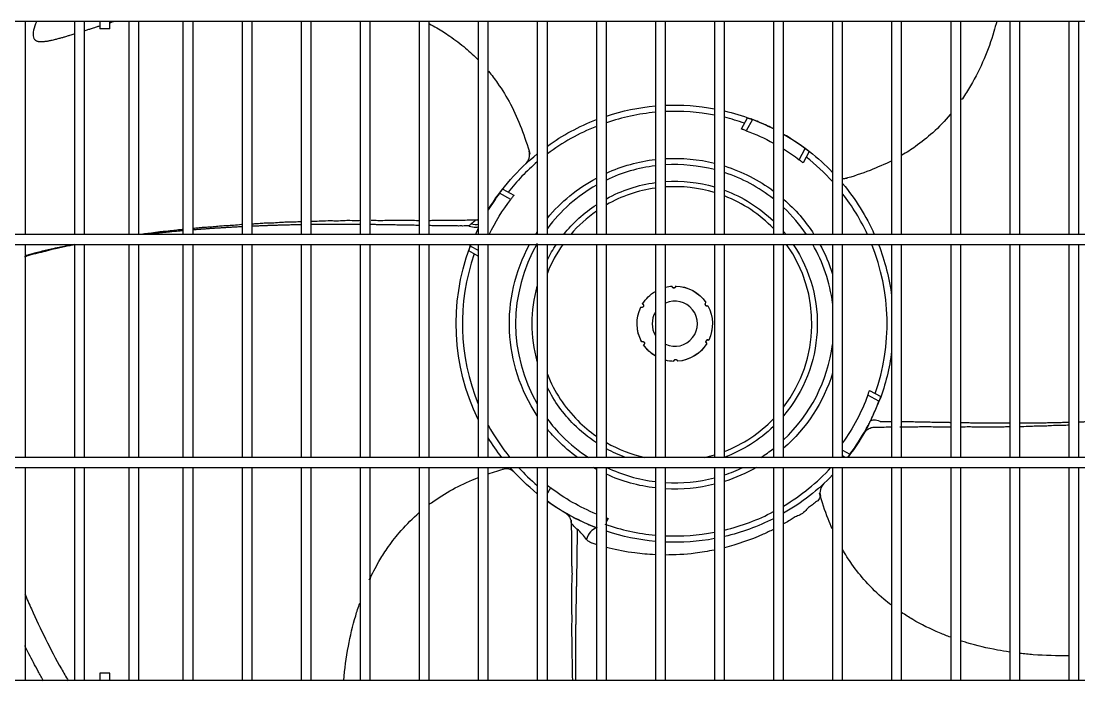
# Model space of a CAD drawing. Header units: millimetres. Extents: x 0 to 504600, y 0 to 118800.
# Drawn here: x 437067.7 to 437488.5, y 47617.2 to 47879.7 of the extents above; entities that cross this region are included whole.
import ezdxf

# ---------------------------------------------------------------- set-up
doc = ezdxf.new("R2010")
doc.units = ezdxf.units.MM
doc.header["$LTSCALE"] = 200
doc.layers.add('LG-AIRCON', color=240, linetype='Continuous')

# ---------------------------------------------------------------- blocks, each defined once
blk = doc.blocks.new('NEWUXB+UXA 1')
at = {"layer": 'LG-AIRCON', "color": 0}
for p, q in [((-592.71, 542.28), (591.81, 542.28)), ((-565.79, 457.48), (-565.79, 542.28)), ((-546.29, 542.27), (-546.29, 457.49)), ((-546.29, 542.27), (-546.29, 457.49)), ((-542.29, 457.49), (-542.29, 542.27)), ((-536.29, 542.28), (-536.29, 539.28)), ((-532.29, 539.28), (-532.29, 542.28)), ((-524.72, 542.27), (-524.72, 457.49)), ((-520.72, 457.49), (-520.72, 542.27)), ((-503.16, 542.27), (-503.16, 457.49)), ((-499.16, 457.49), (-499.16, 542.27)), ((-479.66, 542.27), (-479.66, 457.49)), ((-475.66, 457.49), (-475.66, 542.27)), ((-456.16, 542.27), (-456.16, 457.49)), ((-452.16, 457.49), (-452.16, 542.27)), ((-432.67, 542.27), (-432.67, 457.49)), ((-428.67, 457.49), (-428.67, 542.27)), ((-409.17, 542.27), (-409.17, 457.49)), ((-405.17, 457.49), (-405.17, 542.27)), ((-385.67, 542.27), (-385.67, 457.49)), ((-381.67, 457.49), (-381.67, 542.27)), ((-362.18, 542.27), (-362.18, 457.49)), ((-358.18, 457.49), (-358.18, 542.27)), ((-338.68, 542.27), (-338.68, 457.49)), ((-334.68, 457.49), (-334.68, 542.27)), ((-315.19, 542.27), (-315.19, 457.49)), ((-311.19, 457.49), (-311.19, 542.27)), ((-291.69, 542.27), (-291.69, 457.49)), ((-287.69, 457.49), (-287.69, 542.27)), ((-268.19, 542.27), (-268.19, 457.49)), ((-264.19, 457.49), (-264.19, 542.27)), ((-244.7, 542.27), (-244.7, 457.49)), ((-240.7, 457.49), (-240.7, 542.27)), ((-221.2, 542.27), (-221.2, 457.49)), ((-217.2, 457.49), (-217.2, 542.27)), ((-197.7, 542.27), (-197.7, 457.49)), ((-193.7, 457.49), (-193.7, 542.27)), ((-174.21, 542.27), (-174.21, 457.49)), ((-170.21, 457.49), (-170.21, 542.27)), ((-150.71, 542.27), (-150.71, 457.49)), ((-146.71, 457.49), (-146.71, 542.27)), ((-280.94, 499.42), (-278.5, 503.87)), ((-276.6, 503.17), (-279.03, 498.74)), ((-257.99, 487.2), (-255.56, 491.63)), ((-253.95, 490.4), (-256.39, 485.95)), ((-366.84, 485.53), (-366.64, 485.71)), ((-372.75, 471.42), (-377.18, 473.86)), ((-375.95, 475.46), (-371.5, 473.02)), ((591.81, 457.49), (-592.71, 457.49)), ((-592.71, 453.49), (591.81, 453.49)), ((-565.79, 368.71), (-565.79, 453.49)), ((-546.29, 453.49), (-546.29, 368.71)), ((-542.29, 368.71), (-542.29, 453.49)), ((-524.72, 453.49), (-524.72, 368.71)), ((-520.72, 368.71), (-520.72, 453.49)), ((-503.16, 453.49), (-503.16, 368.71)), ((-499.16, 368.71), (-499.16, 453.49)), ((-479.66, 453.49), (-479.66, 368.71)), ((-475.66, 368.71), (-475.66, 453.49)), ((-456.16, 453.49), (-456.16, 368.71)), ((-452.16, 368.71), (-452.16, 453.49)), ((-432.67, 453.49), (-432.67, 368.71)), ((-428.67, 368.71), (-428.67, 453.49)), ((-409.17, 453.49), (-409.17, 368.71)), ((-405.17, 368.71), (-405.17, 453.49)), ((-385.67, 448.86), (-389.42, 450.92)), ((-388.72, 452.82), (-385.67, 451.15)), ((-385.67, 453.49), (-385.67, 368.71)), ((-381.67, 368.71), (-381.67, 453.49)), ((-362.18, 453.49), (-362.18, 368.71)), ((-358.18, 368.71), (-358.18, 453.49)), ((-338.68, 453.49), (-338.68, 368.71)), ((-334.68, 368.71), (-334.68, 453.49)), ((-315.19, 453.49), (-315.19, 368.71)), ((-311.19, 368.71), (-311.19, 453.49)), ((-291.69, 453.49), (-291.69, 368.71)), ((-287.69, 368.71), (-287.69, 453.49)), ((-268.19, 453.49), (-268.19, 368.71)), ((-264.19, 368.71), (-264.19, 453.49)), ((-244.7, 453.49), (-244.7, 368.71)), ((-240.7, 368.71), (-240.7, 453.49)), ((-221.2, 453.49), (-221.2, 368.71)), ((-217.2, 368.71), (-217.2, 453.49)), ((-197.7, 453.49), (-197.7, 368.71)), ((-193.7, 368.71), (-193.7, 453.49)), ((-174.21, 453.49), (-174.21, 368.71)), ((-170.21, 368.71), (-170.21, 453.49)), ((-150.71, 453.49), (-150.71, 368.71)), ((-146.71, 368.71), (-146.71, 453.49)), ((-226.25, 391.05), (-230.68, 393.48)), ((-230, 395.39), (-225.55, 392.95)), ((-240.7, 371.61), (-237.79, 370.01)), ((591.81, 368.71), (-592.71, 368.71)), ((-239.56, 368.71), (-240.7, 369.33)), ((-592.71, 364.71), (591.81, 364.71)), ((-565.79, 279.92), (-565.79, 364.71)), ((-546.29, 364.71), (-546.29, 279.92)), ((-542.29, 279.92), (-542.29, 364.71)), ((-524.72, 364.71), (-524.72, 279.92)), ((-520.72, 279.92), (-520.72, 364.71)), ((-503.16, 364.71), (-503.16, 279.92)), ((-499.16, 279.92), (-499.16, 364.71)), ((-479.66, 364.71), (-479.66, 279.92)), ((-475.66, 279.92), (-475.66, 364.71)), ((-456.16, 364.71), (-456.16, 279.92)), ((-452.16, 279.92), (-452.16, 364.71)), ((-432.67, 364.71), (-432.67, 279.92)), ((-428.67, 279.92), (-428.67, 364.71)), ((-409.17, 364.71), (-409.17, 279.92)), ((-405.17, 279.92), (-405.17, 364.71)), ((-385.67, 364.71), (-385.67, 279.92)), ((-381.67, 279.92), (-381.67, 364.71)), ((-371.08, 362.58), (-371.26, 362.78)), ((-362.18, 364.71), (-362.18, 279.92)), ((-358.18, 279.92), (-358.18, 364.71)), ((-338.68, 364.71), (-338.68, 279.92)), ((-334.68, 279.92), (-334.68, 364.71)), ((-315.19, 364.71), (-315.19, 279.92)), ((-311.19, 279.92), (-311.19, 364.71)), ((-291.69, 364.71), (-291.69, 279.92)), ((-287.69, 279.92), (-287.69, 364.71)), ((-268.19, 364.71), (-268.19, 279.92)), ((-264.19, 279.92), (-264.19, 364.71)), ((-244.7, 364.71), (-244.7, 279.92)), ((-240.7, 279.92), (-240.7, 364.71)), ((-221.2, 364.71), (-221.2, 279.92)), ((-217.2, 279.92), (-217.2, 364.71)), ((-197.7, 364.71), (-197.7, 279.92)), ((-193.7, 279.92), (-193.7, 364.71)), ((-174.21, 364.71), (-174.21, 279.92)), ((-170.21, 279.92), (-170.21, 364.71)), ((-150.71, 364.71), (-150.71, 279.92)), ((-146.71, 279.92), (-146.71, 364.71)), ((-248.13, 358.34), (-248.33, 358.16)), ((-356.97, 356.67), (-358.18, 354.47)), ((-334.03, 344.45), (-334.68, 343.25)), ((-536.29, 282.92), (-536.29, 279.92)), ((-532.29, 282.92), (-536.29, 282.92)), ((-532.29, 279.92), (-532.29, 282.92)), ((591.81, 279.92), (-592.71, 279.92))]:
    blk.add_line(p, q, dxfattribs=at)
at = {"layer": 'LG-AIRCON', "color": 0, "extrusion": (0, 0, -1)}
for centre, radius, start, end in [((307.48, 421.93), 86.99, 71.7788, 84.9192), ((307.48, 421.93), 86.99, 87.5599, 100.4611), ((307.48, 421.93), 86.99, 103.1523, 110.4357), ((307.48, 421.93), 86.99, 54.354, 68.9829), ((307.48, 421.93), 81.91, 110.3267, 118.6663), ((307.48, 421.93), 86.99, 119.8462, 136.2041), ((307.48, 421.93), 86.99, 31.4717, 51.0407), ((307.48, 421.93), 81.91, 121.9061, 127.1733), ((307.48, 421.93), 65.82, 65.5875, 83.2781), ((307.48, 421.93), 65.82, 86.7712, 103.8825), ((307.48, 421.93), 65.82, 107.4994, 126.6469), ((307.48, 421.93), 65.82, 39.6281, 61.7062), ((307.48, 421.93), 56.71, 61.3406, 82.1925), ((307.48, 421.93), 56.71, 86.2537, 106.1662), ((307.48, 421.93), 86.99, 140.1562, 155.8727), ((307.48, 421.93), 81.91, 25.7297, 37.1733), ((307.48, 421.93), 56.71, 110.4244, 133.8468), ((307.48, 421.93), 65.82, 131.1187, 147.3019), ((307.48, 421.93), 56.71, 38.8237, 56.6212), ((307.48, 421.93), 65.82, 32.6925, 33.8006), ((307.48, 421.93), 56.71, 139.7531, 141.1706), ((307.48, 421.93), 86.99, 334.013, 20.4357), ((307.48, 421.93), 65.82, 326.1881, 28.6481), ((307.48, 421.93), 56.71, 26.6287, 33.8063), ((307.48, 421.93), 56.71, 146.1881, 220.2356), ((307.48, 421.93), 65.82, 151.3463, 162.5288), ((307.48, 421.93), 86.99, 158.7281, 172.7104), ((307.48, 421.93), 56.71, 344.6606, 15.3281), ((307.48, 421.93), 15, 31.5149, 59.0994), ((307.48, 421.93), 15, 31.6151, 59.0993), ((307.48, 421.93), 15, 75.7067, 85.8849), ((307.48, 421.93), 15, 75.707, 85.7851), ((307.81, 436.93), 0.75, 180.1825, 357.3175), ((307.48, 421.93), 15, 91.5149, 145.7851), ((307.48, 421.93), 15, 91.6151, 145.8849), ((320.63, 429.15), 0.75, 120.1825, 297.3175), ((294.66, 429.71), 0.75, 240.1825, 57.3175), ((307.48, 421.93), 15, 331.5149, 25.7851), ((307.48, 421.93), 15, 331.6151, 25.8849), ((307.48, 421.93), 15, 151.5149, 205.7863), ((307.48, 421.93), 15, 151.6151, 205.8849), ((320.3, 414.15), 0.75, 60.1825, 237.3175), ((307.48, 421.93), 15, 300.8995, 325.8849), ((307.48, 421.93), 15, 300.8996, 325.7851), ((307.48, 421.93), 15, 211.6151, 265.8849), ((307.48, 421.93), 15, 211.5137, 265.7851), ((294.33, 414.72), 0.75, 300.1825, 117.3175), ((307.48, 421.93), 86.99, 187.2888, 200.4357), ((307.48, 421.93), 15, 271.6151, 284.293), ((307.48, 421.93), 15, 271.5149, 284.2929), ((307.16, 406.94), 0.75, 0.1825, 177.3175), ((307.48, 421.93), 65.82, 197.46, 228.87), ((307.48, 421.93), 56.71, 315, 333.36), ((307.48, 421.93), 81.91, 200.3267, 215.3728), ((307.48, 421.93), 65.82, 315, 320.3606), ((307.48, 421.93), 56.71, 303.3675, 315), ((307.48, 421.93), 56.71, 226.1419, 249.8006), ((307.48, 421.93), 86.99, 207.6697, 217.7283), ((307.48, 421.93), 86.99, 322.2719, 328.5298), ((307.48, 421.93), 65.82, 306.0225, 315), ((307.48, 421.93), 56.71, 290.1825, 298.6481), ((307.48, 421.93), 86.99, 308.9608, 318.8617), ((307.48, 421.93), 65.82, 298.2825, 299.5987), ((307.48, 421.93), 65.82, 276.7106, 294.4012), ((307.48, 421.93), 65.82, 240.3844, 252.4894), ((307.48, 421.93), 65.82, 256.1063, 273.2175), ((307.48, 421.93), 86.99, 223.7974, 240.1554), ((307.48, 421.93), 81.91, 292.3896, 307.1733), ((307.48, 421.93), 86.99, 297.6697, 305.6475), ((307.48, 421.93), 86.99, 243.1491, 256.8469), ((307.48, 421.93), 86.99, 275.0787, 288.2204), ((307.48, 421.93), 86.99, 259.5381, 272.4392)]:
    blk.add_arc(centre, radius, start, end, dxfattribs=at)
at = {"layer": 'LG-AIRCON', "color": 0}
for radius, start, end in [(84.49, 95.2309, 108.779), (84.49, 79.2259, 92.5124), (84.49, 70.7868, 76.4509), (86.91, 63.1224, 69.1851), (84.49, 111.6703, 126.8719), (86.91, 53.3149, 60.1257), (84.49, 41.9985, 51.7132), (84.49, 130.3428, 141.7132), (63.32, 96.9862, 115.4419), (63.32, 75.5606, 93.3525), (63.32, 51.6487, 71.7863), (63.32, 119.52, 143.19), (54.55, 98.1225, 119.9138), (54.55, 73.17, 93.8925), (86.91, 143.3149, 148.6118), (54.55, 43.9256, 68.7262), (84.49, 24.8886, 37.7673), (63.32, 34.1663, 46.8731), (54.55, 124.8862, 139.32), (86.91, 154.1151, 155.8497), (63.32, 149.7431, 210.2569), (54.55, 144.6525, 158.3381), (54.55, 322.5206, 35.3531), (63.32, 7.4588, 29.8969), (84.49, 340.7868, 21.933), (84.49, 160.7868, 202.2588), (9, 245.7, 114.3), (9, 148.86, 211.14), (63.32, 313.1269, 352.5413), (54.55, 201.6619, 225), (86.91, 323.3149, 339.1851), (63.32, 216.81, 225), (54.55, 225, 235.1138), (54.55, 291.2737, 316.0744), (84.49, 208.5801, 219.0506), (63.32, 225, 237.2006), (54.55, 240.0863, 257.3662), (63.32, 302.7938, 308.3513), (54.55, 282.6281, 286.83), (84.49, 222.6368, 229.6553), (63.32, 244.6538, 263.0137), (63.32, 288.2138, 295.3407), (84.49, 300.8221, 317.3623), (63.32, 266.6475, 284.4394), (86.91, 234.3167, 249.1851), (84.49, 283.5504, 297.7135), (84.49, 250.7868, 264.7704), (84.49, 267.4888, 280.7754)]:
    blk.add_arc((-307.48, 421.93), radius, start, end, dxfattribs=at)
at = {"layer": 'LG-AIRCON', "color": 0, "extrusion": (5.89787e-06, 5.50525e-06, 1)}
blk.add_arc((-370.26, 489.17, -0.01), 5, 313.0877, 16.4735, dxfattribs=at)
at = {"layer": 'LG-AIRCON', "color": 0, "extrusion": (5.03151e-06, -5.39034e-06, 1)}
blk.add_arc((-240.25, 484.71, -0.02), 5, 264.8443, 286.4677, dxfattribs=at)
at = {"layer": 'LG-AIRCON', "color": 0, "extrusion": (-5.25028e-06, 5.62471e-06, 1)}
blk.add_arc((-374.72, 359.16, 0.02), 5, 43.0877, 106.4725, dxfattribs=at)
at = {"layer": 'LG-AIRCON', "color": 0, "extrusion": (-6.04419e-06, -5.64183e-06, 1)}
blk.add_arc((-244.71, 354.7, 0.02), 5, 133.0877, 196.4734, dxfattribs=at)
at = {"layer": 'LG-AIRCON', "color": 0}
for centre, major_axis, ratio, start_param, end_param in [((-388.95, 464.65), (-4.43, 2.32), 0.512974, 1.938544, 2.629244), ((-393.68, 454.05), (4.68, -1.75), 0.588101, 0, 0.392495), ((-339.6, 335.74), (1.75, 4.68), 0.588101, 0.279088, 1.726902)]:
    blk.add_ellipse(centre, major_axis=major_axis, ratio=ratio, start_param=start_param, end_param=end_param, dxfattribs=at)
for points, knots in [([(-561.34, 542.3), (-561.49, 541.95), (-562.08, 540.52), (-562.72, 538.58), (-562.81, 536.56), (-562.57, 535.64), (-562.21, 535.07), (-561.76, 534.63), (-561.36, 534.44), (-561.05, 534.37)], [0, 0, 0, 0, 0.125875, 0.501642, 0.656556, 0.790033, 0.847053, 0.89779, 1, 1, 1, 1]), ([(-542.17, 538.61), (-542.12, 538.63), (-541.61, 538.79), (-540.64, 539.1), (-539.37, 539.5), (-538.14, 539.89), (-537.16, 540.2), (-536.49, 540.41), (-536.3, 540.47)], [0, 0, 0, 0, 0.02815, 0.268086, 0.508023, 0.66798, 0.907917, 1, 1, 1, 1]), ([(-532.29, 539.28), (-532.29, 539.28), (-532.31, 539.28), (-532.4, 539.28), (-532.49, 539.28), (-532.73, 539.28), (-532.88, 539.28), (-533.24, 539.28), (-533.44, 539.28), (-533.86, 539.28), (-534.09, 539.28), (-534.54, 539.28), (-534.76, 539.28), (-535.19, 539.28), (-535.39, 539.28), (-535.73, 539.28), (-535.88, 539.28), (-536.12, 539.28), (-536.2, 539.28), (-536.28, 539.28), (-536.29, 539.28), (-536.29, 539.28)], [0, 0, 0, 0, 0.072796, 0.072796, 0.180355, 0.180355, 0.287914, 0.287914, 0.395473, 0.395473, 0.503031, 0.503031, 0.61059, 0.61059, 0.718149, 0.718149, 0.825708, 0.825708, 0.933267, 0.933267, 1, 1, 1, 1]), ([(-532.29, 541.72), (-531.98, 541.81), (-531.33, 542.01), (-530.65, 542.22), (-530.29, 542.33), (-530.27, 542.33)], [0, 0, 0, 0, 0.464341, 0.973106, 1, 1, 1, 1]), ([(-405.11, 541.3), (-404.11, 540.77), (-401.36, 539.22), (-396.46, 536.12), (-390.88, 531.87), (-387.22, 528.47), (-385.58, 526.8)], [0, 0, 0, 0, 0.139399, 0.390327, 0.714739, 1, 1, 1, 1]), ([(-179.39, 542.25), (-179.75, 540.88), (-181.14, 535.83), (-184.24, 527.12), (-188.64, 518.25), (-191.99, 512.98), (-193.26, 511.15), (-193.36, 511)], [0, 0, 0, 0, 0.124316, 0.45964, 0.807719, 0.983963, 1, 1, 1, 1]), ([(-561.18, 534.41), (-561.04, 534.36), (-560.78, 534.3), (-560.48, 534.25), (-560.02, 534.2), (-559.66, 534.19), (-559.22, 534.2), (-558.7, 534.23), (-558.25, 534.27), (-557.65, 534.35), (-557.13, 534.43), (-556.5, 534.54), (-555.9, 534.66), (-555.13, 534.82), (-554.34, 535.01), (-553.53, 535.21), (-552.81, 535.4), (-552.07, 535.6), (-551.19, 535.85), (-550.28, 536.11), (-549.21, 536.42), (-548.26, 536.71), (-547.29, 537), (-546.68, 537.19), (-546.34, 537.3), (-546.29, 537.31)], [0, 0, 0, 0, 0.061068, 0.102482, 0.143896, 0.18531, 0.226724, 0.268138, 0.309552, 0.350965, 0.392379, 0.433793, 0.475207, 0.516621, 0.578742, 0.620156, 0.66157, 0.702984, 0.744398, 0.806519, 0.847933, 0.910054, 0.951468, 0.992881, 1, 1, 1, 1]), ([(-381.59, 522.37), (-380.33, 520.86), (-377.13, 516.68), (-372.56, 509.17), (-368.32, 499.63), (-366.06, 492.86), (-365.1, 489.36)], [0, 0, 0, 0, 0.160983, 0.427877, 0.710763, 1, 1, 1, 1]), ([(-197.69, 505.35), (-197.75, 505.28), (-199.95, 502.67), (-204.38, 498.09), (-210.99, 492.82), (-215.28, 490.07), (-217.12, 488.99)], [0, 0, 0, 0, 0.009856, 0.405385, 0.751633, 1, 1, 1, 1]), ([(-278.5, 503.87), (-278.5, 503.87), (-278.46, 503.86), (-278.32, 503.81), (-278.22, 503.77), (-277.96, 503.68), (-277.8, 503.62), (-277.44, 503.49), (-277.24, 503.41), (-276.89, 503.28), (-276.75, 503.23), (-276.6, 503.17)], [0, 0, 0, 0, 0.211758, 0.211758, 0.423432, 0.423432, 0.636431, 0.636431, 0.852021, 0.852021, 1, 1, 1, 1]), ([(-268.63, 499.74), (-268.83, 499.84), (-269.04, 499.93), (-270.2, 500.48), (-271.18, 500.91), (-273.01, 501.73), (-273.87, 502.11), (-275.53, 502.82), (-276.32, 503.15), (-277.11, 503.45)], [0, 0, 0, 0, 0.07319, 0.07319, 0.416738, 0.416738, 0.719921, 0.719921, 1, 1, 1, 1]), ([(-279.03, 498.74), (-279.25, 498.82), (-279.46, 498.9), (-279.87, 499.05), (-280.06, 499.11), (-280.4, 499.23), (-280.55, 499.28), (-280.77, 499.36), (-280.85, 499.39), (-280.92, 499.41), (-280.94, 499.42), (-280.94, 499.42)], [0, 0, 0, 0, 0.21816, 0.21816, 0.436362, 0.436362, 0.653817, 0.653817, 0.868707, 0.868707, 1, 1, 1, 1]), ([(-255.56, 491.63), (-255.38, 491.49), (-255.19, 491.35), (-254.85, 491.09), (-254.69, 490.97), (-254.41, 490.75), (-254.28, 490.66), (-254.09, 490.51), (-254.03, 490.46), (-253.97, 490.41), (-253.95, 490.4), (-253.95, 490.4)], [0, 0, 0, 0, 0.217793, 0.217793, 0.435623, 0.435623, 0.652794, 0.652794, 0.867695, 0.867695, 1, 1, 1, 1]), ([(-256.39, 485.95), (-256.39, 485.95), (-256.42, 485.98), (-256.54, 486.07), (-256.63, 486.14), (-256.84, 486.31), (-256.98, 486.42), (-257.28, 486.65), (-257.45, 486.78), (-257.74, 487.01), (-257.87, 487.1), (-257.99, 487.2)], [0, 0, 0, 0, 0.211356, 0.211356, 0.422617, 0.422617, 0.635365, 0.635365, 0.851032, 0.851032, 1, 1, 1, 1]), ([(-221.17, 486.78), (-223.96, 485.36), (-230.15, 482.66), (-236.56, 480.51), (-240.06, 479.55)], [0, 0, 0, 0, 0.466455, 1, 1, 1, 1]), ([(-377.18, 473.86), (-377.04, 474.04), (-376.9, 474.22), (-376.64, 474.57), (-376.52, 474.73), (-376.3, 475.01), (-376.21, 475.13), (-376.06, 475.32), (-376.01, 475.39), (-375.96, 475.45), (-375.95, 475.46), (-375.95, 475.46)], [0, 0, 0, 0, 0.217793, 0.217793, 0.435623, 0.435623, 0.652794, 0.652794, 0.867695, 0.867695, 1, 1, 1, 1]), ([(-371.5, 473.02), (-371.5, 473.02), (-371.53, 472.99), (-371.62, 472.88), (-371.69, 472.79), (-371.86, 472.57), (-371.96, 472.44), (-372.2, 472.14), (-372.33, 471.97), (-372.56, 471.68), (-372.65, 471.55), (-372.75, 471.42)], [0, 0, 0, 0, 0.211356, 0.211356, 0.422617, 0.422617, 0.635365, 0.635365, 0.851032, 0.851032, 1, 1, 1, 1]), ([(-432.72, 462.94), (-433.01, 462.94), (-434.32, 462.91), (-435.72, 462.93), (-437.35, 462.95), (-438.18, 462.94), (-439.71, 462.85), (-441.49, 462.77), (-443.66, 462.81), (-446.18, 462.82), (-449.05, 462.68), (-451.02, 462.6), (-452.1, 462.59), (-452.16, 462.59)], [0, 0, 0, 0, 0.047203, 0.219949, 0.250675, 0.278328, 0.333689, 0.467407, 0.546264, 0.63201, 0.815334, 0.990362, 1, 1, 1, 1]), ([(-409.16, 462.88), (-409.29, 462.88), (-410.37, 462.94), (-413.45, 463.06), (-416.54, 462.95), (-419, 463), (-420.26, 463.04), (-422.08, 463.02), (-424.04, 462.84), (-426.55, 462.96), (-427.84, 463), (-428.34, 463)], [0, 0, 0, 0, 0.020061, 0.161151, 0.438961, 0.54767, 0.590018, 0.628584, 0.811988, 0.925322, 1, 1, 1, 1]), ([(-385.7, 463.2), (-387.65, 463.13), (-391.62, 463.02), (-395.83, 462.99), (-398.69, 462.97), (-399.92, 462.99), (-401.23, 462.97), (-402.31, 462.99), (-403.33, 462.99), (-404.26, 462.95), (-404.87, 462.91), (-405.2, 462.89)], [0, 0, 0, 0, 0.295836, 0.599217, 0.63578, 0.724251, 0.792145, 0.857546, 0.898871, 0.942551, 1, 1, 1, 1]), ([(-388.47, 461.7), (-387.95, 462.16), (-387.44, 462.6), (-386.88, 463.04), (-386.79, 463.13), (-386.82, 463.15)], [0, 0, 0, 0, 0.677972, 0.677972, 1, 1, 1, 1]), ([(-385.67, 463.3), (-386.06, 463.17), (-386.49, 463.08), (-386.91, 463.14), (-386.93, 463.14)], [0, 0, 0, 0, 0.962907, 1, 1, 1, 1]), ([(-503.14, 459.4), (-503.35, 459.39), (-503.92, 459.34), (-505.41, 459.21), (-507.58, 458.85), (-510.14, 458.66), (-512.41, 458.43), (-514.7, 458.13), (-516.98, 457.79), (-518.88, 457.61), (-519.9, 457.49)], [0, 0, 0, 0, 0.037568, 0.099793, 0.235444, 0.406173, 0.503648, 0.608785, 0.82508, 1, 1, 1, 1]), ([(-503.13, 458.92), (-503.35, 458.9), (-504.21, 458.82), (-505.37, 458.72), (-506.94, 458.58), (-508.36, 458.44), (-509.94, 458.29), (-511.38, 458.15), (-512.8, 458.01), (-514.35, 457.85), (-515.73, 457.7), (-516.86, 457.58), (-517.37, 457.52), (-517.58, 457.5)], [0, 0, 0, 0, 0.045948, 0.175933, 0.240925, 0.370909, 0.468398, 0.565886, 0.663374, 0.760863, 0.890847, 0.955839, 1, 1, 1, 1]), ([(-479.67, 461.37), (-479.73, 461.36), (-480.95, 461.27), (-482.97, 461.06), (-485.1, 460.91), (-486.85, 460.84), (-488.47, 460.76), (-490.58, 460.48), (-492.9, 460.33), (-495.08, 460.2), (-497.12, 460), (-498.42, 459.85), (-499.19, 459.76)], [0, 0, 0, 0, 0.008799, 0.183646, 0.34505, 0.408603, 0.460825, 0.566791, 0.701254, 0.778856, 0.862109, 1, 1, 1, 1]), ([(-479.76, 460.51), (-480.05, 460.49), (-480.99, 460.44), (-482.25, 460.38), (-483.87, 460.29), (-485.32, 460.2), (-486.94, 460.11), (-488.54, 460.01), (-490, 459.91), (-491.62, 459.8), (-493.09, 459.7), (-494.73, 459.58), (-496.2, 459.48), (-497.64, 459.37), (-498.61, 459.29), (-499.1, 459.25), (-499.11, 459.25)], [0, 0, 0, 0, 0.043677, 0.144139, 0.194371, 0.294833, 0.370179, 0.445526, 0.545988, 0.596219, 0.696681, 0.772028, 0.847375, 0.922721, 0.998068, 1, 1, 1, 1]), ([(-456.17, 462.49), (-456.35, 462.48), (-457.47, 462.39), (-459.19, 462.35), (-461.4, 462.33), (-463.79, 462.24), (-466.32, 462.03), (-468.47, 461.93), (-470.19, 461.9), (-471.77, 461.86), (-473.56, 461.67), (-474.97, 461.59), (-475.66, 461.56)], [0, 0, 0, 0, 0.026236, 0.165323, 0.245888, 0.332132, 0.514466, 0.68062, 0.745287, 0.79789, 0.90324, 1, 1, 1, 1]), ([(-456.19, 461.31), (-456.7, 461.3), (-457.54, 461.28), (-459.06, 461.25), (-460.41, 461.22), (-462.11, 461.18), (-463.62, 461.14), (-465.28, 461.09), (-466.75, 461.04), (-468.23, 460.99), (-469.86, 460.94), (-471.34, 460.88), (-472.98, 460.82), (-474.3, 460.76), (-475.31, 460.72), (-475.65, 460.7)], [0, 0, 0, 0, 0.079108, 0.130174, 0.232307, 0.283373, 0.385506, 0.462105, 0.538704, 0.615303, 0.691903, 0.794035, 0.845101, 0.947234, 1, 1, 1, 1]), ([(-432.65, 461.41), (-432.77, 461.41), (-433.21, 461.42), (-434.14, 461.42), (-435.43, 461.43), (-436.89, 461.44), (-438.35, 461.45), (-439.82, 461.45), (-441.3, 461.45), (-442.63, 461.44), (-444.15, 461.44), (-445.5, 461.44), (-447.18, 461.43), (-448.51, 461.41), (-450.16, 461.4), (-451.25, 461.39), (-452.02, 461.38), (-452.13, 461.37)], [0, 0, 0, 0, 0.018658, 0.069393, 0.145495, 0.221596, 0.297698, 0.3738, 0.449902, 0.526003, 0.576738, 0.678207, 0.728941, 0.83041, 0.881145, 0.982614, 1, 1, 1, 1]), ([(-409.13, 461.04), (-409.59, 461.05), (-410.5, 461.07), (-411.77, 461.09), (-413.02, 461.11), (-414.28, 461.14), (-415.53, 461.17), (-416.78, 461.19), (-418.02, 461.21), (-419.28, 461.23), (-420.53, 461.26), (-421.78, 461.28), (-423.05, 461.3), (-424.48, 461.32), (-425.77, 461.34), (-427.25, 461.36), (-428.12, 461.37), (-428.64, 461.37), (-428.68, 461.37)], [0, 0, 0, 0, 0.071605, 0.144526, 0.19314, 0.266061, 0.338983, 0.387597, 0.460518, 0.533439, 0.582053, 0.654974, 0.727896, 0.77651, 0.873738, 0.922352, 0.995273, 1, 1, 1, 1]), ([(-389.36, 460.82), (-389.52, 460.82), (-389.94, 460.82), (-390.78, 460.82), (-391.7, 460.81), (-392.64, 460.82), (-393.47, 460.81), (-394.29, 460.82), (-395.25, 460.83), (-396.25, 460.83), (-397.36, 460.85), (-398.35, 460.86), (-399.42, 460.87), (-400.41, 460.88), (-401.42, 460.9), (-402.58, 460.92), (-403.6, 460.93), (-404.52, 460.95), (-405.02, 460.96), (-405.22, 460.97)], [0, 0, 0, 0, 0.033268, 0.086429, 0.166172, 0.219334, 0.272495, 0.325657, 0.378819, 0.458561, 0.511723, 0.591466, 0.644627, 0.697789, 0.777532, 0.830693, 0.910436, 0.963598, 1, 1, 1, 1]), ([(-389.36, 460.82), (-389.36, 460.82), (-389.36, 460.82), (-389.07, 461.13), (-388.77, 461.42), (-388.47, 461.7)], [0, 0, 0, 0, 0.000046, 0.000046, 1, 1, 1, 1]), ([(-389.23, 460.8), (-388.32, 460.51), (-387.46, 460.36), (-386.31, 460.35), (-385.93, 460.42), (-385.65, 460.54)], [0, 0, 0, 0, 0.604116, 0.604116, 1, 1, 1, 1]), ([(-546.33, 453.33), (-546.98, 453.2), (-549.14, 452.74), (-551.25, 452.34), (-554.76, 451.57), (-556.8, 450.93), (-559.17, 450.42), (-560.97, 450.03), (-562.79, 449.56), (-564.26, 449.12), (-565.21, 448.84), (-565.81, 448.66), (-566.11, 448.57), (-566.27, 448.51)], [0, 0, 0, 0, 0.098734, 0.346332, 0.396322, 0.571696, 0.645977, 0.72631, 0.812723, 0.903867, 0.955533, 0.977657, 1, 1, 1, 1]), ([(-546.35, 453.41), (-546.57, 453.37), (-547.36, 453.23), (-548.41, 453.04), (-549.78, 452.78), (-550.87, 452.56), (-552.22, 452.29), (-553.29, 452.07), (-554.5, 451.82), (-555.56, 451.58), (-556.75, 451.32), (-557.94, 451.04), (-558.99, 450.79), (-560.04, 450.53), (-561.08, 450.27), (-562.11, 450), (-563.13, 449.73), (-564.13, 449.45), (-565.06, 449.18), (-565.6, 449.02), (-565.78, 448.96)], [0, 0, 0, 0, 0.032531, 0.11396, 0.154675, 0.236104, 0.276818, 0.358248, 0.398962, 0.460034, 0.521106, 0.582177, 0.643249, 0.683964, 0.745036, 0.806107, 0.846822, 0.907894, 0.968965, 1, 1, 1, 1]), ([(-389.42, 450.92), (-389.42, 450.92), (-389.4, 450.95), (-389.36, 451.09), (-389.32, 451.2), (-389.22, 451.46), (-389.17, 451.62), (-389.04, 451.98), (-388.96, 452.18), (-388.83, 452.52), (-388.78, 452.67), (-388.72, 452.82)], [0, 0, 0, 0, 0.211758, 0.211758, 0.423432, 0.423432, 0.636431, 0.636431, 0.852021, 0.852021, 1, 1, 1, 1]), ([(-308.59, 436.91), (-308.58, 436.72), (-308.4, 436.32), (-307.91, 436.14), (-307.53, 436.22), (-307.28, 436.39), (-307.12, 436.65), (-307.08, 436.85), (-307.09, 436.94)], [0, 0, 0, 0, 0.25, 0.5, 0.625, 0.75, 0.875, 1, 1, 1, 1]), ([(-295.07, 430.38), (-295.23, 430.28), (-295.49, 429.92), (-295.4, 429.41), (-295.13, 429.12), (-294.86, 428.99), (-294.55, 428.98), (-294.36, 429.05), (-294.28, 429.1)], [0, 0, 0, 0, 0.25, 0.5, 0.625, 0.75, 0.875, 1, 1, 1, 1]), ([(-293.96, 415.4), (-294.13, 415.49), (-294.57, 415.54), (-294.97, 415.21), (-295.09, 414.83), (-295.06, 414.53), (-294.92, 414.26), (-294.76, 414.13), (-294.68, 414.08)], [0, 0, 0, 0, 0.25, 0.5, 0.625, 0.75, 0.875, 1, 1, 1, 1]), ([(-230.68, 393.48), (-230.6, 393.7), (-230.52, 393.91), (-230.37, 394.32), (-230.3, 394.51), (-230.18, 394.85), (-230.13, 395), (-230.06, 395.22), (-230.03, 395.3), (-230, 395.38), (-230, 395.39), (-230, 395.39)], [0, 0, 0, 0, 0.21816, 0.21816, 0.436362, 0.436362, 0.653817, 0.653817, 0.868707, 0.868707, 1, 1, 1, 1]), ([(-229.68, 383.08), (-229.58, 383.28), (-229.48, 383.49), (-228.94, 384.65), (-228.51, 385.63), (-227.69, 387.46), (-227.31, 388.32), (-226.6, 389.98), (-226.27, 390.77), (-225.97, 391.56)], [0, 0, 0, 0, 0.07319, 0.07319, 0.416738, 0.416738, 0.719921, 0.719921, 1, 1, 1, 1]), ([(-225.55, 392.95), (-225.55, 392.95), (-225.56, 392.91), (-225.61, 392.77), (-225.65, 392.67), (-225.74, 392.41), (-225.8, 392.25), (-225.93, 391.89), (-226, 391.69), (-226.13, 391.34), (-226.19, 391.2), (-226.25, 391.05)], [0, 0, 0, 0, 0.211758, 0.211758, 0.423432, 0.423432, 0.636431, 0.636431, 0.852021, 0.852021, 1, 1, 1, 1]), ([(-225.74, 383.07), (-226.65, 383.36), (-227.5, 383.51), (-228.89, 383.52), (-229.42, 383.36), (-229.68, 383.08)], [0, 0, 0, 0, 0.5, 0.5, 1, 1, 1, 1]), ([(-225.61, 383.05), (-225.45, 383.05), (-225.03, 383.05), (-224.19, 383.05), (-223.27, 383.06), (-222.33, 383.05), (-221.67, 383.05), (-221.3, 383.05), (-221.2, 383.05)], [0, 0, 0, 0, 0.114118, 0.296477, 0.570016, 0.752375, 0.934735, 1, 1, 1, 1]), ([(-217.2, 383.02), (-216.96, 383.01), (-216.42, 383.01), (-215.55, 383), (-214.55, 382.98), (-213.54, 382.97), (-212.39, 382.95), (-211.37, 382.93), (-210.2, 382.91), (-209.03, 382.89), (-207.83, 382.87), (-206.78, 382.85), (-205.7, 382.82), (-204.47, 382.8), (-203.2, 382.78), (-201.94, 382.75), (-200.68, 382.73), (-199.44, 382.7), (-198.44, 382.68), (-197.92, 382.68), (-197.71, 382.67)], [0, 0, 0, 0, 0.040122, 0.086532, 0.132942, 0.202558, 0.248968, 0.318584, 0.364994, 0.43461, 0.504225, 0.550636, 0.597046, 0.666662, 0.736277, 0.782688, 0.852303, 0.921919, 0.968329, 1, 1, 1, 1]), ([(-146.73, 382.87), (-146.24, 382.89), (-145.1, 382.93), (-143.63, 382.99), (-141.99, 383.05), (-140.51, 383.11), (-138.85, 383.19), (-137.34, 383.26), (-135.83, 383.33), (-134.18, 383.41), (-132.72, 383.49), (-131.1, 383.58), (-129.65, 383.66), (-128.24, 383.75), (-127.49, 383.8), (-127.22, 383.81)], [0, 0, 0, 0, 0.075374, 0.176188, 0.226595, 0.327409, 0.403019, 0.47863, 0.55424, 0.629851, 0.730665, 0.781072, 0.881886, 0.957497, 1, 1, 1, 1]), ([(-231.89, 378.71), (-231.65, 379.07), (-231.03, 379.78), (-229.7, 380.46), (-228.61, 380.81), (-228.06, 380.73), (-228.04, 380.72)], [0, 0, 0, 0, 0.282775, 0.623842, 0.989494, 1, 1, 1, 1]), ([(-229.27, 380.67), (-227.32, 380.74), (-224.63, 380.81), (-221.94, 380.85), (-221.2, 380.86)], [0, 0, 0, 0, 0.728232, 1, 1, 1, 1]), ([(-217.87, 380.89), (-217.7, 380.89), (-217.28, 380.89), (-216.28, 380.9), (-215.05, 380.88), (-213.74, 380.9), (-212.65, 380.87), (-211.64, 380.88), (-210.02, 380.95), (-208.18, 381.12), (-205.37, 380.96), (-201.61, 380.81), (-199.22, 380.89), (-197.69, 380.89)], [0, 0, 0, 0, 0.023979, 0.057821, 0.139707, 0.202549, 0.263082, 0.301331, 0.341759, 0.491813, 0.616194, 0.749702, 1, 1, 1, 1]), ([(-193.7, 382.6), (-193.53, 382.6), (-192.88, 382.59), (-191.92, 382.57), (-190.48, 382.55), (-189.19, 382.53), (-187.71, 382.51), (-186.38, 382.49), (-185.06, 382.48), (-183.59, 382.47), (-182.28, 382.46), (-180.83, 382.44), (-179.53, 382.43), (-178.07, 382.43), (-176.61, 382.42), (-175.32, 382.42), (-174.52, 382.42), (-174.21, 382.42)], [0, 0, 0, 0, 0.027433, 0.102463, 0.152482, 0.252522, 0.302541, 0.377571, 0.4526, 0.50262, 0.602659, 0.652679, 0.727708, 0.802738, 0.877767, 0.952797, 1, 1, 1, 1]), ([(-193.36, 380.86), (-192.34, 380.9), (-190.74, 381.02), (-188.11, 380.89), (-184.83, 380.82), (-181.65, 380.97), (-179.24, 380.94), (-177.62, 380.92), (-176.79, 380.93), (-175.65, 380.99), (-174.75, 381.04), (-174.21, 381.06)], [0, 0, 0, 0, 0.153476, 0.264532, 0.383214, 0.619071, 0.799507, 0.831601, 0.860485, 0.918311, 1, 1, 1, 1]), ([(-170.2, 382.43), (-169.84, 382.43), (-169.15, 382.43), (-167.78, 382.44), (-166.46, 382.45), (-164.81, 382.47), (-163.5, 382.48), (-161.86, 382.51), (-160.54, 382.53), (-158.9, 382.56), (-157.57, 382.58), (-155.91, 382.62), (-154.55, 382.65), (-152.86, 382.69), (-151.66, 382.72), (-150.82, 382.75), (-150.63, 382.75)], [0, 0, 0, 0, 0.054128, 0.105118, 0.207098, 0.258088, 0.360068, 0.411058, 0.513038, 0.564028, 0.666008, 0.716998, 0.818978, 0.869968, 0.971948, 1, 1, 1, 1]), ([(-170.2, 381.05), (-169.97, 381.05), (-168.44, 381.06), (-165.91, 381.19), (-163.62, 381.28), (-161.81, 381.28), (-160.58, 381.28), (-159.38, 381.33), (-157.71, 381.47), (-155.77, 381.52), (-153.57, 381.54), (-151.98, 381.6), (-151.03, 381.66), (-150.64, 381.68)], [0, 0, 0, 0, 0.032499, 0.217887, 0.394885, 0.465501, 0.52211, 0.573462, 0.630237, 0.769056, 0.849466, 0.935544, 1, 1, 1, 1]), ([(-237.79, 370.01), (-237.92, 369.83), (-238.06, 369.64), (-238.32, 369.3), (-238.45, 369.14), (-238.64, 368.88), (-238.72, 368.78), (-238.79, 368.69)], [0, 0, 0, 0, 0.355398, 0.355398, 0.710856, 0.710856, 1, 1, 1, 1]), ([(-405.24, 349.95), (-404.58, 350.46), (-401.25, 352.88), (-394.88, 356.76), (-388.8, 359.49), (-385.69, 360.71)], [0, 0, 0, 0, 0.112654, 0.555033, 1, 1, 1, 1]), ([(-358.19, 357.61), (-358.09, 357.53), (-357.97, 357.44), (-357.69, 357.22), (-357.52, 357.09), (-357.22, 356.86), (-357.1, 356.76), (-356.97, 356.67)], [0, 0, 0, 0, 0.33514, 0.33514, 0.728378, 0.728378, 1, 1, 1, 1]), ([(-244.82, 340.27), (-245.4, 341.58), (-247.31, 346.23), (-248.9, 351.01), (-249.87, 354.51)], [0, 0, 0, 0, 0.284303, 1, 1, 1, 1]), ([(-249.57, 353.34), (-249.59, 353.34), (-249.63, 353.3), (-249.71, 353.1), (-249.75, 352.94), (-249.89, 352.44), (-250.02, 352.09), (-250.45, 351.49), (-250.77, 351.35), (-251.34, 350.97), (-251.6, 350.76), (-252.36, 350.07), (-252.91, 349.66), (-253.74, 349.09), (-254.03, 348.93), (-254.56, 348.53), (-254.79, 348.27), (-255.49, 347.41), (-256.05, 346.88), (-257.28, 346.02), (-257.96, 345.71), (-259.26, 345.19), (-259.84, 344.88), (-260.94, 344.19), (-261.48, 343.8), (-262.75, 343.02), (-263.46, 342.62), (-264.17, 342.23)], [0, 0, 0, 0, 0.020274, 0.020274, 0.047518, 0.047518, 0.102008, 0.102008, 0.156498, 0.156498, 0.210988, 0.210988, 0.319967, 0.319967, 0.374457, 0.374457, 0.428947, 0.428947, 0.537926, 0.537926, 0.646906, 0.646906, 0.755886, 0.755886, 0.864865, 0.864865, 1, 1, 1, 1]), ([(-429.04, 319.94), (-427.87, 322.43), (-425.65, 326.68), (-421.67, 332.96), (-416.81, 339.34), (-412.34, 343.96), (-409.52, 346.46), (-409.21, 346.73)], [0, 0, 0, 0, 0.248237, 0.430741, 0.666692, 0.9639, 1, 1, 1, 1]), ([(-351.18, 346.72), (-351.18, 346.72), (-351.18, 346.72), (-351.18, 346.72), (-351.15, 346.7), (-351.12, 346.68), (-350.72, 346.44), (-349.99, 345.85), (-349.2, 344.71), (-348.76, 343.55), (-348.75, 342.82), (-348.77, 342.55)], [0, 0, 0, 0, 0.033603, 0.066016, 0.071783, 0.077551, 0.090545, 0.331487, 0.591566, 0.854337, 1, 1, 1, 1]), ([(-348.75, 343.72), (-348.68, 341.77), (-348.57, 337.8), (-348.54, 333.58), (-348.52, 330.73), (-348.53, 329.5), (-348.52, 328.19), (-348.54, 327.1), (-348.53, 326.09), (-348.47, 324.47), (-348.3, 322.63), (-348.46, 319.83), (-348.61, 315.97), (-348.5, 312.88), (-348.55, 310.41), (-348.58, 309.16), (-348.57, 307.34), (-348.39, 305.38), (-348.53, 302.56), (-348.6, 299.28), (-348.44, 296.11), (-348.48, 293.69), (-348.5, 292.07), (-348.49, 291.24), (-348.4, 289.71), (-348.32, 287.93), (-348.36, 285.76), (-348.37, 283.23), (-348.27, 281.31), (-348.22, 280.07), (-348.21, 279.91)], [0, 0, 0, 0, 0.086927, 0.17607, 0.186813, 0.212809, 0.232759, 0.251976, 0.264118, 0.276953, 0.324589, 0.364075, 0.406459, 0.489914, 0.52257, 0.535292, 0.546877, 0.601972, 0.636018, 0.672402, 0.744707, 0.800023, 0.809861, 0.818716, 0.836443, 0.879261, 0.904512, 0.931969, 0.990672, 1, 1, 1, 1]), ([(-347.24, 340.95), (-347.71, 341.47), (-348.15, 341.97), (-348.59, 342.53), (-348.68, 342.63), (-348.7, 342.6)], [0, 0, 0, 0, 0.677972, 0.677972, 1, 1, 1, 1]), ([(-346.37, 340.06), (-346.37, 340.06), (-346.37, 340.06), (-346.68, 340.34), (-346.97, 340.65), (-347.24, 340.95)], [0, 0, 0, 0, 0.000046, 0.000046, 1, 1, 1, 1]), ([(-346.34, 344.13), (-346.13, 344.03), (-345.93, 343.93), (-344.77, 343.39), (-343.79, 342.96), (-341.96, 342.14), (-341.09, 341.76), (-339.72, 341.17), (-339.2, 340.95), (-338.68, 340.74)], [0, 0, 0, 0, 0.08108, 0.08108, 0.461663, 0.461663, 0.79753, 0.79753, 1, 1, 1, 1]), ([(-334.67, 344.67), (-334.53, 344.62), (-334.41, 344.58), (-334.2, 344.51), (-334.11, 344.48), (-334.04, 344.45), (-334.03, 344.45), (-334.03, 344.45)], [0, 0, 0, 0, 0.355105, 0.355105, 0.755417, 0.755417, 1, 1, 1, 1]), ([(-346.37, 340.06), (-346.37, 339.9), (-346.37, 339.48), (-346.37, 338.64), (-346.36, 337.72), (-346.37, 336.78), (-346.36, 335.94), (-346.37, 335.13), (-346.38, 334.17), (-346.38, 333.17), (-346.4, 332.05), (-346.41, 331.07), (-346.42, 330), (-346.43, 329), (-346.45, 327.99), (-346.47, 326.84), (-346.48, 325.82), (-346.51, 324.66), (-346.53, 323.48), (-346.55, 322.28), (-346.57, 321.23), (-346.59, 320.15), (-346.62, 318.92), (-346.64, 317.65), (-346.66, 316.39), (-346.69, 315.13), (-346.71, 313.89), (-346.74, 312.64), (-346.76, 311.39), (-346.78, 310.14), (-346.81, 308.89), (-346.83, 307.63), (-346.85, 306.37), (-346.87, 304.94), (-346.89, 303.64), (-346.91, 302.16), (-346.92, 300.84), (-346.94, 299.51), (-346.95, 298.04), (-346.96, 296.73), (-346.97, 295.28), (-346.98, 293.98), (-346.99, 292.52), (-346.99, 291.06), (-347, 289.59), (-347, 288.12), (-346.99, 286.78), (-346.99, 285.27), (-346.98, 283.91), (-346.97, 282.23), (-346.96, 281.01), (-346.96, 280.14), (-346.95, 279.91)], [0, 0, 0, 0, 0.009657, 0.02509, 0.048239, 0.063672, 0.079104, 0.094537, 0.109969, 0.133118, 0.148551, 0.1717, 0.187132, 0.202565, 0.225714, 0.241146, 0.264295, 0.279728, 0.302877, 0.326025, 0.341458, 0.356891, 0.380039, 0.403188, 0.418621, 0.44177, 0.464919, 0.480351, 0.5035, 0.526649, 0.542082, 0.56523, 0.588379, 0.603812, 0.634677, 0.65011, 0.673259, 0.696407, 0.71184, 0.742705, 0.758138, 0.781287, 0.804435, 0.827584, 0.850733, 0.873882, 0.897031, 0.912464, 0.943329, 0.958761, 0.989626, 1, 1, 1, 1]), ([(-342.59, 336.02), (-343.18, 336.64), (-343.68, 337.48), (-344.93, 338.93), (-345.69, 339.54), (-346.35, 340.19)], [0, 0, 0, 0, 0.5, 0.5, 1, 1, 1, 1]), ([(-268.19, 340.08), (-269.57, 339.38), (-270.95, 338.73), (-277.5, 335.83), (-282.67, 334.07), (-287.75, 332.78)], [0, 0, 0, 0, 0.21097, 0.21097, 1, 1, 1, 1]), ([(-338.69, 334.06), (-339.23, 334.24), (-339.77, 334.42), (-340.63, 334.67), (-340.94, 334.8), (-341.69, 335.24), (-342.14, 335.55), (-342.59, 336.02)], [0, 0, 0, 0, 0.427919, 0.427919, 0.71396, 0.71396, 1, 1, 1, 1]), ([(-315.34, 329.98), (-318.11, 330.11), (-320.79, 330.35), (-326.99, 331.16), (-330.4, 331.81), (-333.96, 332.7), (-334.35, 332.8), (-334.73, 332.9)], [0, 0, 0, 0, 0.387206, 0.387206, 0.93276, 0.93276, 1, 1, 1, 1]), ([(-291.76, 331.86), (-294.33, 331.32), (-296.87, 330.9), (-303.46, 330.08), (-307.43, 329.86), (-311.25, 329.88)], [0, 0, 0, 0, 0.378219, 0.378219, 1, 1, 1, 1]), ([(-221.26, 309.89), (-222.28, 310.67), (-225.87, 313.56), (-231.33, 318.83), (-236.76, 325.63), (-239.62, 330.15), (-240.8, 332.22)], [0, 0, 0, 0, 0.130207, 0.467681, 0.763107, 1, 1, 1, 1]), ([(-566.02, 314.32), (-565.2, 312.35), (-560.92, 302.39), (-555.17, 290.87), (-549.74, 281.44), (-548.82, 279.87)], [0, 0, 0, 0, 0.170646, 0.861893, 1, 1, 1, 1]), ([(-439.17, 279.92), (-438.81, 284.48), (-437.66, 293.15), (-435.23, 303.41), (-433.4, 309.05), (-432.82, 310.71)], [0, 0, 0, 0, 0.437836, 0.834264, 1, 1, 1, 1]), ([(-197.75, 297.14), (-199.2, 297.68), (-204.36, 299.71), (-210.9, 302.96), (-215.77, 306.02), (-217.21, 306.99)], [0, 0, 0, 0, 0.214057, 0.763166, 1, 1, 1, 1]), ([(-174.22, 291.24), (-175.85, 291.48), (-181.58, 292.44), (-187.98, 293.96), (-192.7, 295.41), (-193.41, 295.64)], [0, 0, 0, 0, 0.251534, 0.886152, 1, 1, 1, 1]), ([(-558.66, 279.79), (-559.37, 281.05), (-561.35, 284.61), (-563.81, 289.25), (-565.52, 292.65), (-566.05, 293.71)], [0, 0, 0, 0, 0.275017, 0.774969, 1, 1, 1, 1]), ([(-150.71, 289.77), (-155.42, 289.75), (-161.93, 289.88), (-168.43, 290.5), (-170.22, 290.71)], [0, 0, 0, 0, 0.723565, 1, 1, 1, 1])]:
    blk.add_open_spline(points, degree=3, knots=knots, dxfattribs=at)
for points, degree in [([(-268.19, 499.53), (-268.33, 499.6), (-268.48, 499.67), (-268.63, 499.74)], 3), ([(-366.84, 485.53), (-366.89, 485.48), (-366.6, 485.74)], 2), ([(-389.23, 460.8), (-389.27, 460.81), (-389.32, 460.82), (-389.36, 460.82)], 3), ([(-385.68, 459.97), (-386.05, 459.15), (-386.43, 458.32), (-386.79, 457.49)], 3), ([(-388.53, 453.49), (-388.69, 453.09), (-388.85, 452.7), (-389, 452.31)], 3), ([(-320.27, 429.77), (-320.01, 429.62), (-319.84, 429.03), (-320.13, 428.5), (-320.72, 428.32), (-320.99, 428.46)], 2), ([(-320.67, 414.78), (-320.4, 414.93), (-319.81, 414.78), (-319.49, 414.26), (-319.63, 413.67), (-319.89, 413.5)], 2), ([(-307.88, 406.94), (-307.88, 407.24), (-307.45, 407.68), (-306.84, 407.7), (-306.4, 407.28), (-306.38, 406.98)], 2), ([(-230.44, 381.54), (-230.18, 382.04), (-229.93, 382.56), (-229.68, 383.08)], 3), ([(-225.74, 383.07), (-225.7, 383.05), (-225.65, 383.05), (-225.61, 383.05)], 3), ([(-381.73, 362.19), (-379.49, 362.97), (-377.21, 363.68), (-374.91, 364.32)], 3), ([(-371.08, 362.58), (-371.03, 362.53), (-371.29, 362.82)], 2), ([(-248.13, 358.34), (-248.08, 358.39), (-248.37, 358.12)], 2), ([(-347.88, 344.9), (-347.37, 344.63), (-346.86, 344.38), (-346.34, 344.13)], 3), ([(-346.35, 340.19), (-346.36, 340.15), (-346.37, 340.1), (-346.37, 340.06)], 3), ([(-428.71, 319.83), (-428.61, 320.29), (-428.53, 320.74), (-428.47, 321.2)], 3)]:
    blk.add_open_spline(points, degree=degree, dxfattribs=at)

msp = doc.modelspace()

# ---------------------------------------------------------------- block references
at = {"layer": 'LG-AIRCON', "color": 82}
msp.add_blockref('NEWUXB+UXA 1', (437635.24, 47337.41), dxfattribs=at)

doc.saveas('drawing.dxf')
